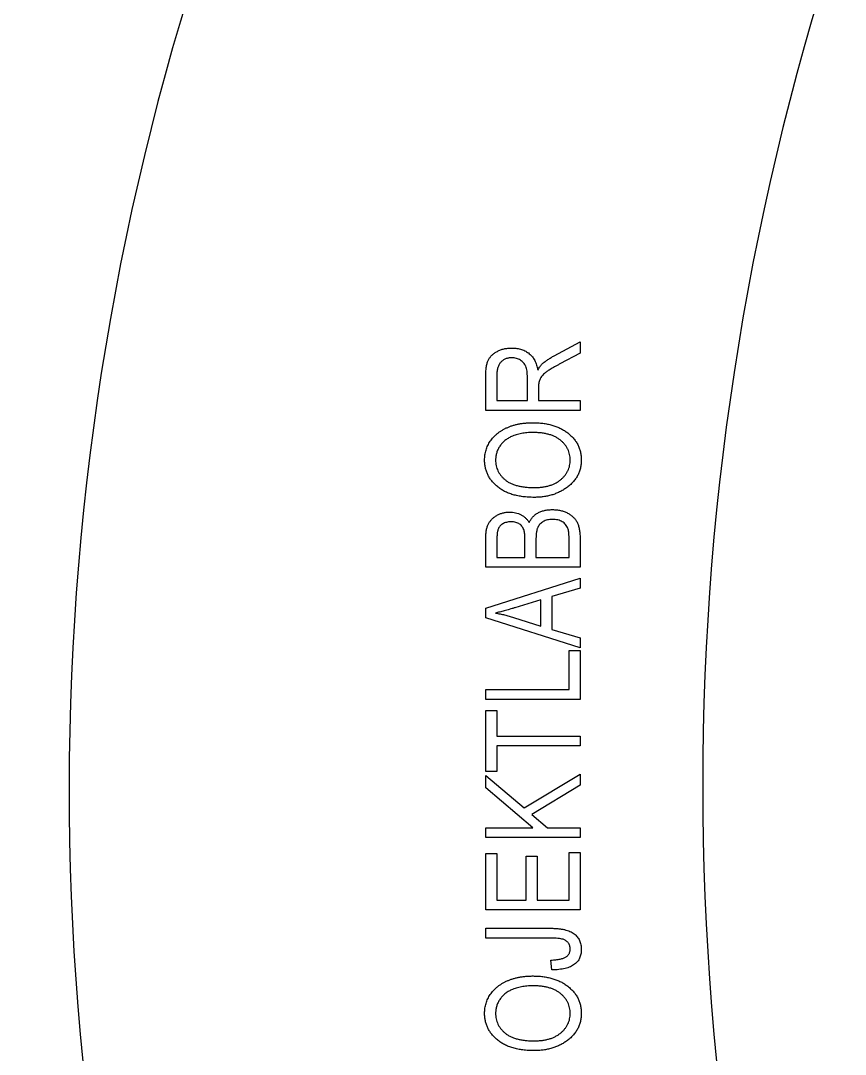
# Model space of a CAD drawing. Extents: x 18 to 170, y 21 to 263.
# Drawn here: x 76.9 to 112.86, y 134.62 to 179.68 of the extents above; entities that cross this region are included whole.
import ezdxf

# ---------------------------------------------------------------- set-up
doc = ezdxf.new("R2010")
doc.units = 0
doc.layers.get('0').update_dxf_attribs({"linetype": 'CONTINUOUS'})

msp = doc.modelspace()

# ---------------------------------------------------------------- linework, layer by layer
at = {"color": 7}
for points in [[(100.169221, 165.073868), (101.292443, 165.675089)], [(101.292443, 165.675089), (101.292443, 165.189777)], [(101.292443, 165.189777), (100.413545, 164.715305)], [(97.183133, 162.686501), (97.183133, 164.195804)], [(97.663442, 164.225823), (97.663442, 163.113441), (98.997635, 163.113441)], [(98.997635, 163.113441), (98.997635, 164.114921)], [(99.477944, 163.657959), (99.477944, 163.113441)], [(101.292443, 162.686501), (97.183133, 162.686501)], [(99.477944, 163.113441), (101.292443, 163.113441)], [(101.292443, 163.113441), (101.292443, 162.686501)], [(97.183133, 155.855441), (97.183133, 157.129592)], [(97.663442, 156.981164), (97.663442, 156.282381), (98.8909, 156.282381), (98.8909, 157.0362)], [(99.371208, 157.069553), (99.371208, 156.282381), (100.812134, 156.282381)], [(100.812134, 156.282381), (100.812134, 157.129592)], [(101.292443, 157.120419), (101.292443, 155.855441)], [(101.292443, 155.855441), (97.183133, 155.855441)], [(97.183133, 154.061786), (101.292443, 155.37513)], [(101.292443, 155.37513), (101.292443, 154.931514)], [(101.292443, 154.931514), (100.064988, 154.572114)], [(99.584679, 154.431192), (98.455618, 154.087636)], [(99.584679, 153.27628), (99.584679, 154.431192)], [(100.064988, 154.572114), (100.064988, 153.136191)], [(97.183133, 153.645686), (97.183133, 154.061786)], [(101.292443, 152.333176), (97.183133, 153.645686)], [(98.388908, 153.663196), (99.584679, 153.27628)], [(100.064988, 153.136191), (101.292443, 152.777628)], [(101.292443, 152.777628), (101.292443, 152.333176)], [(100.812134, 150.518674), (100.812134, 152.22644)], [(100.812134, 152.22644), (101.292443, 152.22644)], [(101.292443, 152.22644), (101.292443, 150.091731)], [(97.183133, 150.518674), (100.812134, 150.518674)], [(97.183133, 150.091731), (97.183133, 150.518674)], [(101.292443, 150.091731), (97.183133, 150.091731)], [(97.183133, 149.611423), (97.663442, 149.611423)], [(97.183133, 146.943042), (97.183133, 149.611423)], [(97.663442, 149.611423), (97.663442, 148.490703)], [(97.663442, 148.490703), (101.292443, 148.490703)], [(101.292443, 148.490703), (101.292443, 148.063761)], [(97.663442, 148.063761), (97.663442, 146.943042)], [(101.292443, 148.063761), (97.663442, 148.063761)], [(97.663442, 146.943042), (97.183133, 146.943042)], [(97.183133, 146.7746), (98.85004, 145.355354)], [(97.183133, 146.230915), (97.183133, 146.7746)], [(98.85004, 145.355354), (101.292443, 146.836306)], [(101.292443, 146.836306), (101.292443, 146.345991)], [(99.230283, 144.488129), (97.183133, 146.230915)], [(101.292443, 146.345991), (99.186923, 145.0685)], [(99.186923, 145.0685), (99.868194, 144.488129)], [(97.183133, 144.488129), (99.230283, 144.488129)], [(97.183133, 144.061187), (97.183133, 144.488129)], [(99.868194, 144.488129), (101.292443, 144.488129)], [(101.292443, 144.488129), (101.292443, 144.061187)], [(101.292443, 144.061187), (97.183133, 144.061187)], [(97.183133, 143.367407), (97.663442, 143.367407)], [(97.183133, 140.912494), (97.183133, 143.367407)], [(97.663442, 143.367407), (97.663442, 141.339436)], [(100.812134, 141.339436), (100.812134, 143.420776)], [(100.812134, 143.420776), (101.292443, 143.420776)], [(101.292443, 143.420776), (101.292443, 140.912494)], [(98.944266, 143.260671), (99.424575, 143.260671)], [(98.944266, 141.339436), (98.944266, 143.260671)], [(99.424575, 143.260671), (99.424575, 141.339436)], [(97.663442, 141.339436), (98.944266, 141.339436)], [(99.424575, 141.339436), (100.812134, 141.339436)], [(101.292443, 140.912494), (97.183133, 140.912494)], [(97.183133, 140.111979), (99.972429, 140.111979)], [(97.183133, 139.685039), (97.183133, 140.111979)], [(100.004949, 139.685039), (97.183133, 139.685039)], [(100.064988, 138.297479), (100.011619, 138.724422)]]:
    msp.add_lwpolyline(points, dxfattribs=at)
for points in [[(112.861434, 184.363652), (104.568861, 159.683741), (104.568025, 132.970072), (112.859053, 108.289642)], [(85.344654, 184.3027), (76.933737, 159.677415), (76.898386, 132.962529), (85.244101, 108.315071)], [(97.979418, 165.372395), (98.033009, 165.384698), (98.087373, 165.393668), (98.142023, 165.399078)], [(98.142023, 165.399078), (98.199625, 165.404767), (98.257548, 165.406513), (98.315468, 165.408259)], [(98.315529, 165.408252), (98.353912, 165.407458), (98.392295, 165.406399), (98.430604, 165.404071)], [(98.430604, 165.404071), (98.467122, 165.401954), (98.503576, 165.398277), (98.53984, 165.393223)], [(98.53984, 165.393223), (98.574852, 165.388355), (98.609684, 165.382137), (98.644072, 165.374041)], [(97.299814, 164.894587), (97.319288, 164.932224), (97.341936, 164.968226), (97.367357, 165.002156)], [(97.367357, 165.002156), (97.393472, 165.037028), (97.422536, 165.069709), (97.45408, 165.099718)], [(97.45408, 165.099718), (97.487314, 165.131336), (97.523316, 165.159985), (97.560815, 165.186441)], [(97.560815, 165.186441), (97.601138, 165.214891), (97.643193, 165.24081), (97.68673, 165.263993)], [(97.68673, 165.263993), (97.732223, 165.288202), (97.779332, 165.309451), (97.827653, 165.327366)], [(97.827653, 165.327366), (97.877159, 165.345728), (97.927933, 165.360584), (97.979418, 165.372395)], [(98.107894, 164.954639), (98.086701, 164.948739), (98.065773, 164.941913), (98.045355, 164.93379)], [(98.17377, 164.969641), (98.151572, 164.965805), (98.129606, 164.960698), (98.107894, 164.954639)], [(98.243816, 164.977976), (98.220347, 164.976388), (98.196942, 164.973636), (98.17377, 164.969641)], [(98.318029, 164.981309), (98.293264, 164.980516), (98.268523, 164.979722), (98.243816, 164.977976)], [(98.420595, 164.975475), (98.386627, 164.97955), (98.352327, 164.980423), (98.318026, 164.981322)], [(98.516488, 164.956293), (98.484957, 164.964839), (98.452927, 164.971586), (98.420595, 164.975475)], [(98.606546, 164.92544), (98.577405, 164.938008), (98.547182, 164.947982), (98.516488, 164.956293)], [(98.644072, 165.374041), (98.676963, 165.366315), (98.709446, 165.356896), (98.741635, 165.346524)], [(98.741635, 165.346524), (98.773218, 165.336364), (98.804521, 165.325305), (98.83503, 165.312335)], [(98.83503, 165.312335), (98.864658, 165.299741), (98.893537, 165.285371), (98.921753, 165.269808)], [(98.921753, 165.269808), (98.94974, 165.254357), (98.977074, 165.237765), (99.003472, 165.219776)], [(99.003472, 165.219776), (99.029692, 165.20189), (99.055015, 165.182649), (99.079354, 165.162239)], [(99.079354, 165.162239), (99.103775, 165.141761), (99.127228, 165.120091), (99.149397, 165.097197)], [(99.149397, 165.097197), (99.171464, 165.074416), (99.192273, 165.050392), (99.21194, 165.025484)], [(99.21194, 165.025484), (99.232074, 164.999978), (99.251011, 164.973544), (99.268642, 164.946265)], [(99.268642, 164.946265), (99.286634, 164.918434), (99.303255, 164.889726), (99.318673, 164.860379)], [(99.89321, 164.907096), (99.937215, 164.937169), (99.981803, 164.966395), (100.027462, 164.993819)], [(100.027462, 164.993819), (100.073973, 165.021751), (100.121598, 165.04781), (100.169221, 165.073868)], [(97.190568, 164.416781), (97.192949, 164.44991), (97.196045, 164.482996), (97.199749, 164.51601)], [(97.199749, 164.51601), (97.203189, 164.546681), (97.207184, 164.577293), (97.212264, 164.607736)], [(97.212264, 164.607736), (97.21692, 164.6357), (97.222477, 164.663524), (97.228933, 164.691122)], [(97.228933, 164.691122), (97.234833, 164.716337), (97.241527, 164.741353), (97.248935, 164.766171)], [(97.248935, 164.766171), (97.255841, 164.789269), (97.263381, 164.812169), (97.272298, 164.834548)], [(97.272298, 164.834548), (97.28042, 164.855), (97.289681, 164.875018), (97.299814, 164.894587)], [(97.706791, 164.555214), (97.699356, 164.530846), (97.693641, 164.505964), (97.688456, 164.480998)], [(97.731821, 164.622757), (97.722322, 164.600664), (97.713803, 164.578172), (97.706791, 164.555214)], [(97.76184, 164.684463), (97.750754, 164.66446), (97.740859, 164.643794), (97.731821, 164.622757)], [(97.797697, 164.741165), (97.784626, 164.722989), (97.772667, 164.704034), (97.76184, 164.684463)], [(97.838556, 164.791198), (97.823898, 164.775429), (97.81028, 164.758662), (97.797697, 164.741165)], [(97.884419, 164.835394), (97.868465, 164.821345), (97.853005, 164.806753), (97.838556, 164.791198)], [(97.933616, 164.874584), (97.916418, 164.862599), (97.900175, 164.849264), (97.884419, 164.835394)], [(97.987818, 164.907107), (97.969139, 164.897291), (97.950898, 164.886628), (97.933616, 164.874584)], [(98.045355, 164.93379), (98.025723, 164.925985), (98.006551, 164.916963), (97.987818, 164.907107)], [(98.689933, 164.881246), (98.663263, 164.898021), (98.635436, 164.912991), (98.606546, 164.92544)], [(98.764148, 164.827044), (98.740786, 164.846888), (98.715904, 164.864914), (98.689933, 164.881246)], [(98.827521, 164.764504), (98.807995, 164.786915), (98.786786, 164.807822), (98.764148, 164.827044)], [(98.88089, 164.692792), (98.864989, 164.718033), (98.847114, 164.742012), (98.827521, 164.764504)], [(98.923417, 164.611906), (98.911352, 164.639896), (98.897144, 164.666995), (98.88089, 164.692792)], [(98.955937, 164.517677), (98.947232, 164.549774), (98.936596, 164.581373), (98.923417, 164.611906)], [(98.979299, 164.403438), (98.973611, 164.441909), (98.966123, 164.480136), (98.955937, 164.517677)], [(99.318673, 164.860379), (99.334521, 164.830198), (99.349105, 164.799339), (99.362035, 164.767817)], [(99.362035, 164.767817), (99.375476, 164.735038), (99.387144, 164.701539), (99.397891, 164.667754)], [(99.397891, 164.667754), (99.40911, 164.632512), (99.419323, 164.596954), (99.427911, 164.561019)], [(99.427911, 164.561019), (99.43688, 164.523493), (99.444077, 164.485552), (99.451247, 164.447613)], [(99.451258, 164.447634), (99.466762, 164.475638), (99.482246, 164.503641), (99.49879, 164.53102)], [(99.49879, 164.53102), (99.513739, 164.555759), (99.529545, 164.579992), (99.54632, 164.603566)], [(99.54632, 164.603566), (99.561481, 164.624865), (99.577443, 164.645648), (99.594686, 164.665272)], [(99.594686, 164.665272), (99.610111, 164.682841), (99.626584, 164.699491), (99.643049, 164.716139)], [(99.643049, 164.716139), (99.683242, 164.749439), (99.723437, 164.782739), (99.764794, 164.814537)], [(99.764794, 164.814537), (99.806617, 164.846692), (99.849628, 164.877309), (99.89321, 164.907096)], [(100.077495, 164.527684), (100.047293, 164.50993), (100.017215, 164.491947), (99.987436, 164.473484)], [(100.178394, 164.586056), (100.14463, 164.566821), (100.110989, 164.547385), (100.077495, 164.527684)], [(100.290133, 164.648596), (100.252715, 164.628064), (100.215483, 164.60718), (100.178394, 164.586056)], [(100.413545, 164.715305), (100.372333, 164.693212), (100.331124, 164.671099), (100.290133, 164.648596)], [(97.183133, 164.195804), (97.183353, 164.233893), (97.183662, 164.271983), (97.184721, 164.310045)], [(97.184721, 164.310045), (97.185779, 164.345656), (97.187896, 164.381242), (97.190568, 164.416781)], [(97.66594, 164.316726), (97.664352, 164.286461), (97.663823, 164.256147), (97.663558, 164.225834)], [(97.674274, 164.401782), (97.670252, 164.373577), (97.667527, 164.345174), (97.66594, 164.316726)], [(97.688456, 164.480998), (97.682979, 164.454725), (97.678057, 164.428338), (97.674274, 164.401782)], [(98.992634, 164.269186), (98.989989, 164.314086), (98.985861, 164.358927), (98.979299, 164.403438)], [(98.997635, 164.114921), (98.996577, 164.166369), (98.995518, 164.217817), (98.992634, 164.269186)], [(99.5655, 164.094071), (99.552853, 164.07264), (99.541502, 164.050399), (99.532144, 164.027362)], [(99.611363, 164.161617), (99.59472, 164.140053), (99.579343, 164.117543), (99.5655, 164.094071)], [(99.670566, 164.229993), (99.649743, 164.208165), (99.629788, 164.185488), (99.611363, 164.161617)], [(99.742278, 164.299205), (99.717487, 164.27706), (99.693508, 164.254046), (99.670566, 164.229993)], [(99.786474, 164.336729), (99.771393, 164.324664), (99.756698, 164.31207), (99.742278, 164.299205)], [(99.842344, 164.378422), (99.823347, 164.365034), (99.804617, 164.351246), (99.786474, 164.336729)], [(99.909053, 164.423451), (99.886617, 164.408767), (99.864286, 164.393868), (99.842344, 164.378422)], [(99.987436, 164.473484), (99.961084, 164.457159), (99.934988, 164.440429), (99.909053, 164.423451)], [(99.481291, 163.770531), (99.479174, 163.733045), (99.478539, 163.6955), (99.477957, 163.657959)], [(99.491292, 163.868927), (99.486344, 163.83633), (99.483196, 163.803453), (99.481291, 163.770531)], [(99.508807, 163.954816), (99.501505, 163.926484), (99.495684, 163.897817), (99.491292, 163.868927)], [(99.532144, 164.027362), (99.522592, 164.003814), (99.515131, 163.979449), (99.508807, 163.954816)], [(97.780999, 161.752567), (97.814122, 161.775692), (97.848108, 161.79761), (97.882731, 161.818443)], [(97.882731, 161.818443), (97.918249, 161.839821), (97.954433, 161.860051), (97.991134, 161.879316)], [(97.991134, 161.879316), (98.029226, 161.899318), (98.067871, 161.918244), (98.107042, 161.936019)], [(98.107042, 161.936019), (98.147098, 161.954195), (98.187706, 161.97115), (98.228788, 161.986885)], [(98.228788, 161.986885), (98.270827, 162.002971), (98.313364, 162.017801), (98.35637, 162.031078)], [(98.35637, 162.031078), (98.400441, 162.044678), (98.445005, 162.05669), (98.489789, 162.067768)], [(98.489789, 162.067768), (98.535953, 162.079198), (98.58235, 162.089675), (98.629044, 162.098624)], [(98.629044, 162.098624), (98.676886, 162.107778), (98.725037, 162.115319), (98.773305, 162.12196)], [(98.773305, 162.12196), (98.823489, 162.128892), (98.873794, 162.134871), (98.924234, 162.139475)], [(98.924234, 162.139475), (98.976106, 162.144211), (99.02812, 162.147492), (99.080169, 162.149476)], [(99.080169, 162.149476), (99.134067, 162.151593), (99.188003, 162.152175), (99.241938, 162.15281)], [(99.241957, 162.152823), (99.315651, 162.151501), (99.389343, 162.150151), (99.462934, 162.146156)], [(99.462934, 162.146156), (99.533448, 162.142346), (99.60387, 162.136075), (99.673902, 162.126974)], [(99.673902, 162.126974), (99.740977, 162.118242), (99.807691, 162.106918), (99.87403, 162.09362)], [(99.87403, 162.09362), (99.937917, 162.080814), (100.001451, 162.066225), (100.064155, 162.048591)], [(100.064155, 162.048591), (100.124744, 162.031552), (100.184556, 162.011668), (100.243436, 161.989385)], [(100.243436, 161.989385), (100.300525, 161.967769), (100.356741, 161.943916), (100.411878, 161.917672)], [(100.411878, 161.917672), (100.466036, 161.891902), (100.519151, 161.863816), (100.570313, 161.832617)], [(100.570313, 161.832617), (100.62078, 161.801843), (100.669344, 161.768032), (100.717908, 161.734221)], [(97.321537, 161.254746), (97.339925, 161.286808), (97.35929, 161.318306), (97.379909, 161.348974)], [(97.379909, 161.348974), (97.400652, 161.379843), (97.422682, 161.409871), (97.445785, 161.439031)], [(97.445785, 161.439031), (97.469174, 161.468553), (97.493677, 161.497186), (97.519165, 161.52492)], [(97.519165, 161.52492), (97.544829, 161.55286), (97.57151, 161.579887), (97.599217, 161.605805)], [(97.599217, 161.605805), (97.627424, 161.632184), (97.656708, 161.657428), (97.686773, 161.681688)], [(97.686773, 161.681688), (97.717369, 161.706373), (97.748775, 161.730056), (97.780999, 161.752567)], [(98.017838, 161.375658), (97.976116, 161.341103), (97.936619, 161.303945), (97.900262, 161.263919)], [(98.151257, 161.47072), (98.104378, 161.442801), (98.059973, 161.410556), (98.017838, 161.375658)], [(98.300519, 161.547436), (98.249899, 161.523385), (98.199279, 161.499319), (98.151257, 161.47072)], [(98.404751, 161.589245), (98.369739, 161.576016), (98.335129, 161.561789), (98.300519, 161.547552)], [(98.512323, 161.625935), (98.476062, 161.614955), (98.4402, 161.602625), (98.404751, 161.589245)], [(98.623226, 161.655954), (98.586044, 161.646721), (98.548978, 161.637037), (98.512323, 161.625935)], [(98.737468, 161.681804), (98.699156, 161.674317), (98.66113, 161.665374), (98.623226, 161.655954)], [(98.855043, 161.700987), (98.815692, 161.695563), (98.776433, 161.689424), (98.737468, 161.681804)], [(98.976789, 161.715168), (98.936106, 161.711358), (98.895527, 161.706569), (98.855043, 161.700987)], [(99.101034, 161.723503), (99.059558, 161.721915), (99.018119, 161.719031), (98.976789, 161.715168)], [(99.22945, 161.725884), (99.186632, 161.725355), (99.143812, 161.72509), (99.101034, 161.723503)], [(99.424575, 161.72087), (99.359625, 161.724415), (99.294537, 161.72513), (99.22945, 161.725871)], [(99.608026, 161.704201), (99.54705, 161.711689), (99.485873, 161.717536), (99.424575, 161.72087)], [(99.778971, 161.677518), (99.722392, 161.688683), (99.665298, 161.697177), (99.608026, 161.704201)], [(99.937406, 161.639161), (99.885127, 161.654057), (99.832276, 161.666988), (99.778971, 161.677518)], [(100.084165, 161.590796), (100.036006, 161.609131), (99.986962, 161.625033), (99.937406, 161.639161)], [(100.21842, 161.53159), (100.174827, 161.553815), (100.129896, 161.573391), (100.084165, 161.590796)], [(100.340165, 161.460713), (100.300893, 161.48651), (100.260272, 161.510262), (100.21842, 161.53159)], [(100.450235, 161.379827), (100.415056, 161.408754), (100.378244, 161.435697), (100.340165, 161.460713)], [(100.547797, 161.290602), (100.516809, 161.321971), (100.484286, 161.351829), (100.450235, 161.379827)], [(100.717908, 161.734221), (100.767703, 161.695219), (100.8175, 161.656214), (100.864667, 161.614145)], [(100.864667, 161.614145), (100.909694, 161.573984), (100.952326, 161.531029), (100.992249, 161.485727)], [(100.992249, 161.485727), (101.031029, 161.441729), (101.067254, 161.395515), (101.100655, 161.347305)], [(101.100655, 161.347305), (101.133063, 161.300526), (101.162813, 161.251867), (101.189044, 161.201379)], [(97.164771, 160.854489), (97.172523, 160.889303), (97.181863, 160.923762), (97.192288, 160.957888)], [(97.192288, 160.957888), (97.202765, 160.992205), (97.214328, 161.026185), (97.227311, 161.059621)], [(97.227311, 161.059621), (97.240381, 161.093273), (97.254904, 161.12637), (97.270671, 161.15885)], [(97.270671, 161.15885), (97.286466, 161.19141), (97.303534, 161.223348), (97.321537, 161.254746)], [(97.715978, 160.992911), (97.692535, 160.945342), (97.672718, 160.895971), (97.656772, 160.845316)], [(97.79853, 161.133836), (97.767915, 161.088725), (97.740044, 161.041767), (97.715978, 160.992911)], [(97.900262, 161.263919), (97.863245, 161.223168), (97.829484, 161.179448), (97.79853, 161.133836)], [(100.632019, 161.196376), (100.60564, 161.229248), (100.57742, 161.260617), (100.547797, 161.290602)], [(100.702898, 161.097144), (100.681203, 161.131534), (100.657467, 161.164655), (100.632019, 161.196376)], [(100.761268, 160.992078), (100.743726, 161.028125), (100.72429, 161.063251), (100.702898, 161.097144)], [(100.807131, 160.882839), (100.794061, 160.920114), (100.778569, 160.956544), (100.761268, 160.992078)], [(100.839651, 160.767767), (100.831079, 160.806735), (100.820336, 160.845218), (100.807131, 160.882839)], [(101.189044, 161.201379), (101.215211, 161.150992), (101.237899, 161.098782), (101.25742, 161.045444)], [(101.25742, 161.045444), (101.277079, 160.991729), (101.293544, 160.936867), (101.306619, 160.881172)], [(97.129767, 160.527612), (97.13056, 160.564892), (97.131354, 160.602172), (97.133921, 160.639351)], [(97.138104, 160.357499), (97.132521, 160.413961), (97.131145, 160.470785), (97.129769, 160.52761)], [(97.133921, 160.639351), (97.136302, 160.675602), (97.140456, 160.711757), (97.145589, 160.747754)], [(97.145589, 160.747754), (97.150722, 160.783557), (97.156913, 160.819204), (97.164771, 160.854489)], [(97.610075, 160.530946), (97.611398, 160.488076), (97.612721, 160.445203), (97.616743, 160.402531)], [(97.621749, 160.691051), (97.614499, 160.638063), (97.612277, 160.584506), (97.610081, 160.530946)], [(97.656772, 160.845316), (97.640897, 160.794926), (97.628887, 160.743266), (97.621749, 160.691051)], [(100.858833, 160.646855), (100.854917, 160.687466), (100.848435, 160.72787), (100.839651, 160.767767)], [(100.865501, 160.521776), (100.864178, 160.56354), (100.862855, 160.605305), (100.858833, 160.646855)], [(100.858833, 160.399213), (100.862934, 160.439911), (100.864204, 160.48085), (100.865501, 160.521792)], [(101.306619, 160.881172), (101.320034, 160.824049), (101.329876, 160.766047), (101.335806, 160.707728)], [(101.335806, 160.707728), (101.34197, 160.647085), (101.343902, 160.586099), (101.345807, 160.525109)], [(101.345812, 160.525109), (101.34396, 160.463837), (101.342108, 160.402562), (101.335811, 160.341658)], [(97.16479, 160.19406), (97.15291, 160.248048), (97.143517, 160.3026), (97.138104, 160.357499)], [(97.20815, 160.037295), (97.190528, 160.08856), (97.176452, 160.141038), (97.16479, 160.19406)], [(97.269856, 159.888866), (97.246493, 159.937147), (97.225578, 159.986629), (97.20815, 160.037295)], [(97.616743, 160.402531), (97.620632, 160.361086), (97.627062, 160.319835), (97.635925, 160.279118)], [(97.635925, 160.279118), (97.644498, 160.239611), (97.655372, 160.200611), (97.668445, 160.162376)], [(97.668445, 160.162376), (97.681357, 160.124612), (97.696457, 160.087594), (97.713475, 160.051474)], [(97.713475, 160.051474), (97.73062, 160.015101), (97.749696, 159.979637), (97.771011, 159.945571)], [(100.704565, 159.956427), (100.725758, 159.989886), (100.74548, 160.024288), (100.762935, 160.059826)], [(100.762935, 160.059826), (100.780186, 160.09496), (100.795241, 160.131211), (100.807964, 160.168229)], [(100.807964, 160.168229), (100.820717, 160.205366), (100.831168, 160.243275), (100.839651, 160.281637)], [(100.839651, 160.281637), (100.84825, 160.320446), (100.854865, 160.359716), (100.858833, 160.399213)], [(101.254925, 160.001441), (101.234896, 159.948056), (101.211613, 159.895867), (101.184879, 159.845506)], [(101.305791, 160.16738), (101.292271, 160.111074), (101.275266, 160.055641), (101.254925, 160.001441)], [(101.335811, 160.341658), (101.329752, 160.283034), (101.319565, 160.224752), (101.305791, 160.16738)], [(97.348238, 159.747107), (97.319415, 159.792777), (97.293396, 159.840212), (97.269856, 159.888866)], [(97.444967, 159.612019), (97.410326, 159.655281), (97.377806, 159.700266), (97.348238, 159.747107)], [(97.558376, 159.484437), (97.518395, 159.524947), (97.480562, 159.567574), (97.444967, 159.612019)], [(97.771011, 159.945571), (97.792574, 159.911101), (97.816427, 159.878066), (97.84189, 159.846339)], [(97.84189, 159.846339), (97.868269, 159.813462), (97.896402, 159.781993), (97.926112, 159.752113)], [(97.926112, 159.752113), (97.95678, 159.721266), (97.989141, 159.692111), (98.022841, 159.664557)], [(98.022841, 159.664557), (98.057994, 159.635813), (98.094607, 159.608812), (98.132911, 159.584505)], [(98.132911, 159.584505), (98.172826, 159.559184), (98.214577, 159.536769), (98.257159, 159.516129)], [(100.227593, 159.520312), (100.26823, 159.541928), (100.307815, 159.565505), (100.346002, 159.591191)], [(100.346002, 159.591191), (100.383565, 159.616459), (100.419776, 159.643759), (100.454404, 159.67291)], [(100.454404, 159.67291), (100.488118, 159.701292), (100.520333, 159.731428), (100.551133, 159.762969)], [(100.551133, 159.762969), (100.580457, 159.792997), (100.608498, 159.8243), (100.63452, 159.857195)], [(100.63452, 159.857195), (100.659628, 159.888953), (100.68288, 159.922198), (100.704565, 159.956427)], [(100.983084, 159.561156), (100.942018, 159.515801), (100.898359, 159.472756), (100.852166, 159.43274)], [(101.093987, 159.698744), (101.059819, 159.650717), (101.022655, 159.604865), (100.983084, 159.561156)], [(101.184879, 159.845506), (101.157884, 159.79465), (101.127364, 159.74566), (101.093987, 159.698744)], [(97.690125, 159.364361), (97.644215, 159.402138), (97.600124, 159.442133), (97.558376, 159.484437)], [(97.83772, 159.255123), (97.786642, 159.288891), (97.737417, 159.325449), (97.690125, 159.364361)], [(98.000325, 159.160063), (97.944466, 159.188784), (97.890118, 159.220486), (97.83772, 159.255123)], [(98.17794, 159.080011), (98.117496, 159.10385), (98.058102, 159.130356), (98.000325, 159.160063)], [(98.370565, 159.014135), (98.305406, 159.033158), (98.241101, 159.055114), (98.17794, 159.080011)], [(98.257159, 159.516129), (98.30236, 159.494221), (98.348501, 159.47429), (98.395581, 159.456923)], [(98.395581, 159.456923), (98.445312, 159.438587), (98.496094, 159.423083), (98.547343, 159.409393)], [(98.547343, 159.409393), (98.602432, 159.394682), (98.658058, 159.382049), (98.714118, 159.371867)], [(98.714118, 159.371867), (98.774062, 159.360993), (98.834496, 159.352897), (98.895067, 159.346018)], [(98.895067, 159.346018), (98.959689, 159.338689), (99.024464, 159.332736), (99.089361, 159.329349)], [(99.089361, 159.329349), (99.159034, 159.325724), (99.228847, 159.325036), (99.298662, 159.324348)], [(99.298662, 159.324338), (99.359008, 159.325661), (99.419357, 159.326719), (99.479611, 159.330185)], [(99.479611, 159.330185), (99.53647, 159.333413), (99.593241, 159.338572), (99.649719, 159.346034)], [(99.649719, 159.346034), (99.703422, 159.353098), (99.75686, 159.362226), (99.809824, 159.373553)], [(99.809824, 159.373553), (99.860333, 159.384348), (99.910413, 159.397127), (99.959919, 159.411909)], [(99.959919, 159.411909), (100.007028, 159.425959), (100.053616, 159.441836), (100.099175, 159.460275)], [(100.099175, 159.460275), (100.142987, 159.478002), (100.185847, 159.498116), (100.227593, 159.520312)], [(100.394365, 159.131713), (100.340306, 159.105599), (100.285259, 159.081564), (100.22926, 159.06)], [(100.551133, 159.215935), (100.500294, 159.1854), (100.447811, 159.157536), (100.394365, 159.131713)], [(100.701229, 159.313498), (100.651752, 159.280076), (100.602275, 159.246653), (100.551133, 159.215935)], [(100.852166, 159.43274), (100.803713, 159.390769), (100.752473, 159.352135), (100.701234, 159.313498)], [(98.578196, 158.963269), (98.508344, 158.97745), (98.438986, 158.994169), (98.370565, 159.014135)], [(98.800841, 158.926579), (98.726215, 158.93613), (98.65193, 158.948301), (98.578196, 158.963269)], [(99.039328, 158.90491), (98.959622, 158.909275), (98.880038, 158.916445), (98.800841, 158.926579)], [(99.291989, 158.897395), (99.207725, 158.898718), (99.12346, 158.900306), (99.039328, 158.90491)], [(99.49462, 158.904063), (99.427168, 158.900015), (99.35958, 158.898692), (99.291989, 158.897395)], [(99.689745, 158.923245), (99.624957, 158.914461), (99.559851, 158.907979), (99.49462, 158.904063)], [(99.877367, 158.955768), (99.815298, 158.942459), (99.752669, 158.93177), (99.689745, 158.923245)], [(100.056648, 159.001631), (99.997477, 158.984115), (99.937686, 158.968701), (99.877367, 158.955768)], [(100.22926, 159.06), (100.172573, 159.038172), (100.114912, 159.018882), (100.056648, 159.001631)], [(97.794286, 158.176099), (97.837929, 158.194144), (97.882829, 158.209111), (97.928538, 158.221128)], [(97.928538, 158.221128), (97.974573, 158.23322), (98.021426, 158.242348), (98.06863, 158.247812)], [(98.06863, 158.247812), (98.117578, 158.253474), (98.166902, 158.255246), (98.216225, 158.256993)], [(98.216299, 158.256985), (98.261699, 158.255662), (98.307102, 158.254207), (98.352218, 158.249471)], [(98.352218, 158.249471), (98.395703, 158.24492), (98.43892, 158.237247), (98.481467, 158.226954)], [(98.481467, 158.226954), (98.522785, 158.216953), (98.56347, 158.204438), (98.603213, 158.189431)], [(98.603213, 158.189431), (98.642913, 158.174429), (98.681675, 158.156901), (98.719121, 158.136896)], [(99.324512, 158.129403), (99.362519, 158.160052), (99.403133, 158.187463), (99.445421, 158.211955)], [(99.445421, 158.211955), (99.489591, 158.23754), (99.535586, 158.259935), (99.58301, 158.278665)], [(99.58301, 158.278665), (99.632582, 158.298244), (99.683716, 158.31382), (99.735608, 158.326197)], [(99.735608, 158.326197), (99.7908, 158.339373), (99.84685, 158.348898), (99.903216, 158.354547)], [(99.903216, 158.354547), (99.963846, 158.360606), (100.02484, 158.362167), (100.085835, 158.363728)], [(100.085835, 158.36372), (100.147101, 158.362133), (100.208371, 158.360572), (100.269286, 158.354539)], [(100.269286, 158.354539), (100.326751, 158.348851), (100.383904, 158.339246), (100.440228, 158.326189)], [(100.440228, 158.326189), (100.494518, 158.313621), (100.548038, 158.297858), (100.600333, 158.278657)], [(100.600333, 158.278657), (100.651178, 158.259977), (100.700864, 158.238064), (100.748761, 158.212781)], [(100.748761, 158.212781), (100.794698, 158.188545), (100.838992, 158.1612), (100.881347, 158.131062)], [(97.273118, 157.683283), (97.281558, 157.703365), (97.29066, 157.723138), (97.300635, 157.742487)], [(97.300635, 157.742487), (97.319976, 157.779999), (97.342484, 157.815882), (97.367344, 157.850056)], [(97.367344, 157.850056), (97.392691, 157.88488), (97.420438, 157.917932), (97.450733, 157.948454)], [(97.450733, 157.948454), (97.481832, 157.979789), (97.515598, 158.008456), (97.550796, 158.035177)], [(97.550796, 158.035177), (97.587866, 158.063315), (97.626525, 158.089292), (97.666704, 158.112726)], [(97.666704, 158.112726), (97.707746, 158.136671), (97.750381, 158.157941), (97.794286, 158.176099)], [(97.920276, 157.741637), (97.896595, 157.727535), (97.873926, 157.711726), (97.85273, 157.694107)], [(97.996991, 157.779997), (97.970533, 157.769069), (97.944863, 157.756263), (97.920276, 157.741637)], [(98.083714, 157.808347), (98.054144, 157.801123), (98.025127, 157.791625), (97.996991, 157.779997)], [(98.178773, 157.824195), (98.146793, 157.821047), (98.114945, 157.815967), (98.083714, 157.808347)], [(98.283842, 157.830042), (98.248766, 157.82872), (98.213693, 157.827661), (98.178773, 157.824195)], [(98.395581, 157.824198), (98.358505, 157.828193), (98.321172, 157.829119), (98.283842, 157.830045)], [(98.49481, 157.805862), (98.462248, 157.814514), (98.429019, 157.820599), (98.395581, 157.824198)], [(98.582366, 157.775009), (98.554156, 157.787788), (98.524766, 157.797896), (98.49481, 157.805862)], [(98.657415, 157.73248), (98.633788, 157.748937), (98.608581, 157.763127), (98.582366, 157.775009)], [(98.720788, 157.679114), (98.701368, 157.698772), (98.680119, 157.716676), (98.657415, 157.73248)], [(98.719121, 158.136896), (98.755819, 158.11729), (98.791255, 158.095306), (98.825024, 158.071022)], [(98.825024, 158.071022), (98.858382, 158.047025), (98.890111, 158.020796), (98.920083, 157.992637)], [(98.920083, 157.992637), (98.950227, 157.964316), (98.97859, 157.934045), (99.004305, 157.901745)], [(99.004305, 157.901745), (99.030605, 157.868695), (99.05415, 157.833522), (99.077685, 157.798345)], [(99.077685, 157.798356), (99.09737, 157.840589), (99.117071, 157.882822), (99.14106, 157.922602)], [(99.14106, 157.922602), (99.164846, 157.962035), (99.192845, 157.999061), (99.223613, 158.033507)], [(99.223613, 158.033507), (99.25459, 158.068189), (99.288372, 158.100261), (99.324512, 158.129403)], [(99.610529, 157.787513), (99.58714, 157.769098), (99.564886, 157.749236), (99.544653, 157.727474)], [(99.687245, 157.840046), (99.660506, 157.82433), (99.634913, 157.806714), (99.610529, 157.787513)], [(99.773968, 157.882575), (99.74403, 157.870696), (99.715018, 157.856382), (99.687245, 157.840046)], [(99.86986, 157.912595), (99.837259, 157.904684), (99.805112, 157.894947), (99.773968, 157.882575)], [(99.974929, 157.930931), (99.939586, 157.927253), (99.904468, 157.920956), (99.86986, 157.912595)], [(100.089168, 157.936778), (100.051002, 157.93572), (100.012836, 157.934926), (99.974929, 157.930931)], [(100.211747, 157.930097), (100.171009, 157.93404), (100.130089, 157.935415), (100.089168, 157.936765)], [(100.324319, 157.911762), (100.287291, 157.920519), (100.249598, 157.926446), (100.211747, 157.930097)], [(100.425218, 157.880075), (100.392423, 157.893093), (100.358657, 157.90365), (100.324319, 157.911762)], [(100.516111, 157.835879), (100.487012, 157.852945), (100.456561, 157.867637), (100.425218, 157.880075)], [(100.595329, 157.780012), (100.570697, 157.800941), (100.544019, 157.819504), (100.516111, 157.835879)], [(100.662039, 157.712467), (100.641666, 157.736782), (100.619465, 157.759523), (100.595329, 157.780012)], [(100.881347, 158.131062), (100.921296, 158.102635), (100.95952, 158.07171), (100.994752, 158.037669)], [(100.994752, 158.037669), (101.029048, 158.004533), (101.060507, 157.968441), (101.088978, 157.9301)], [(101.088978, 157.9301), (101.116945, 157.892444), (101.142025, 157.852619), (101.163194, 157.810858)], [(101.163194, 157.810858), (101.174095, 157.78932), (101.183964, 157.767289), (101.193214, 157.744982)], [(101.193214, 157.744982), (101.202977, 157.721407), (101.212026, 157.697526), (101.219897, 157.673269)], [(97.184721, 157.223821), (97.185779, 157.2536), (97.187922, 157.28335), (97.190568, 157.313044)], [(97.190568, 157.313044), (97.192949, 157.341177), (97.196071, 157.36926), (97.199749, 157.397266)], [(97.199749, 157.397266), (97.203215, 157.423777), (97.207263, 157.45022), (97.212264, 157.476482)], [(97.212264, 157.476482), (97.217, 157.50138), (97.222609, 157.526137), (97.228933, 157.550698)], [(97.228933, 157.550698), (97.234859, 157.57369), (97.241447, 157.596542), (97.248935, 157.619074)], [(97.248935, 157.619074), (97.256158, 157.64077), (97.264254, 157.662188), (97.273118, 157.683283)], [(97.677613, 157.302188), (97.675232, 157.279143), (97.672718, 157.256079), (97.670945, 157.232976)], [(97.685127, 157.363894), (97.682005, 157.343415), (97.679809, 157.322799), (97.677613, 157.302188)], [(97.695128, 157.41893), (97.691451, 157.400648), (97.687932, 157.38232), (97.685127, 157.363894)], [(97.705976, 157.46646), (97.701637, 157.450797), (97.69833, 157.434874), (97.695128, 157.41893)], [(97.719311, 157.506486), (97.714258, 157.493336), (97.709733, 157.480007), (97.705976, 157.46646)], [(97.752667, 157.576532), (97.73965, 157.554148), (97.72859, 157.530651), (97.719311, 157.506486)], [(97.796861, 157.639071), (97.780324, 157.619598), (97.765523, 157.598617), (97.752667, 157.576532)], [(97.85273, 157.694107), (97.832595, 157.677386), (97.81381, 157.659013), (97.796861, 157.639071)], [(98.774157, 157.614904), (98.758018, 157.637659), (98.740346, 157.659288), (98.720788, 157.679114)], [(98.818351, 157.540691), (98.805915, 157.566621), (98.790855, 157.591364), (98.774157, 157.614904)], [(98.851707, 157.456469), (98.841547, 157.484981), (98.831387, 157.513492), (98.818351, 157.540691)], [(98.869336, 157.38309), (98.864653, 157.407775), (98.85825, 157.43212), (98.851821, 157.456469)], [(98.881004, 157.288861), (98.878305, 157.320439), (98.87521, 157.352028), (98.869336, 157.38309)], [(98.888518, 157.172955), (98.886931, 157.211621), (98.884311, 157.250235), (98.881004, 157.288861)], [(99.38203, 157.304702), (99.379648, 157.280545), (99.377823, 157.256365), (99.376182, 157.232156)], [(99.390364, 157.371411), (99.386951, 157.349265), (99.384226, 157.327006), (99.38203, 157.304702)], [(99.401212, 157.432284), (99.397243, 157.412043), (99.393513, 157.391779), (99.390364, 157.371411)], [(99.413727, 157.488153), (99.408726, 157.469738), (99.40489, 157.451024), (99.401212, 157.432284)], [(99.429575, 157.537352), (99.423675, 157.52116), (99.418225, 157.504777), (99.413727, 157.488153)], [(99.447091, 157.580712), (99.440661, 157.566504), (99.43492, 157.552008), (99.429575, 157.537352)], [(99.490451, 157.658264), (99.47402, 157.633552), (99.459301, 157.607692), (99.447091, 157.580712)], [(99.544653, 157.727474), (99.524704, 157.706016), (99.506723, 157.682707), (99.490451, 157.658264)], [(100.717072, 157.634084), (100.701277, 157.661797), (100.682592, 157.687935), (100.662039, 157.712467)], [(100.760435, 157.543192), (100.747047, 157.574069), (100.733672, 157.604946), (100.717072, 157.634084)], [(100.782951, 157.467309), (100.77676, 157.492921), (100.76861, 157.518059), (100.760435, 157.543192)], [(100.798799, 157.373083), (100.794989, 157.404754), (100.790412, 157.436385), (100.782951, 157.467309)], [(100.808801, 157.260511), (100.806684, 157.298108), (100.803297, 157.335624), (100.798799, 157.373083)], [(101.219897, 157.673269), (101.228178, 157.647737), (101.23511, 157.621784), (101.241566, 157.595717)], [(101.241566, 157.595717), (101.248366, 157.568343), (101.25461, 157.54085), (101.259902, 157.513164)], [(101.259902, 157.513164), (101.265617, 157.483319), (101.270221, 157.453255), (101.274084, 157.423108)], [(101.274084, 157.423108), (101.278132, 157.391496), (101.281333, 157.359793), (101.284085, 157.328046)], [(101.284085, 157.328046), (101.287022, 157.29446), (101.289429, 157.260823), (101.290752, 157.227147)], [(97.183133, 157.129592), (97.183358, 157.161012), (97.183662, 157.192434), (97.184721, 157.223821)], [(97.664384, 157.07204), (97.663855, 157.041748), (97.66359, 157.011448), (97.66359, 156.981148)], [(97.666765, 157.15626), (97.665707, 157.12819), (97.664913, 157.100121), (97.664384, 157.07204)], [(97.670945, 157.232976), (97.669093, 157.207443), (97.66777, 157.181856), (97.666765, 157.15626)], [(98.8909, 157.0362), (98.890635, 157.081809), (98.89037, 157.12742), (98.888518, 157.172955)], [(99.372002, 157.153773), (99.371208, 157.125716), (99.371208, 157.097633), (99.371208, 157.069551)], [(99.376182, 157.232156), (99.37433, 157.206041), (99.372822, 157.179922), (99.372002, 157.153773)], [(100.812134, 157.129592), (100.811605, 157.173267), (100.811076, 157.216945), (100.808801, 157.260511)], [(101.290752, 157.227147), (101.292075, 157.191598), (101.29234, 157.156006), (101.29234, 157.120411)], [(97.695128, 153.874151), (97.667083, 153.867378), (97.638994, 153.860763), (97.610909, 153.854149)], [(97.610909, 153.854151), (97.67633, 153.842139), (97.741751, 153.830127), (97.806867, 153.816628)], [(97.786021, 153.896667), (97.755763, 153.888994), (97.725468, 153.88148), (97.695128, 153.874151)], [(97.881916, 153.921697), (97.850029, 153.913071), (97.818046, 153.90479), (97.786021, 153.896667)], [(97.806867, 153.816628), (97.871899, 153.803161), (97.936627, 153.788193), (98.001159, 153.772432)], [(97.984482, 153.950047), (97.950285, 153.940628), (97.916156, 153.93097), (97.881916, 153.921697)], [(98.093721, 153.980067), (98.057375, 153.969827), (98.020889, 153.960064), (97.984482, 153.950047)], [(98.001159, 153.772432), (98.066206, 153.756557), (98.131056, 153.739846), (98.19545, 153.721566)], [(98.20796, 154.013423), (98.16992, 154.002151), (98.1319, 153.990827), (98.093721, 153.980067)], [(98.19545, 153.721566), (98.260244, 153.703177), (98.324575, 153.683186), (98.388908, 153.663196)], [(98.328872, 154.049279), (98.288597, 154.03724), (98.248269, 154.025361), (98.20796, 154.013423)], [(98.455618, 154.087636), (98.41339, 154.074777), (98.37116, 154.061945), (98.328872, 154.049279)], [(99.972429, 140.111979), (100.033034, 140.111185), (100.093642, 140.110127), (100.154211, 140.107825)], [(100.154211, 140.107825), (100.21016, 140.105708), (100.266074, 140.102242), (100.321819, 140.096977)], [(100.321819, 140.096977), (100.37314, 140.092135), (100.424316, 140.085785), (100.475251, 140.077795)], [(100.475251, 140.077795), (100.522228, 140.070439), (100.569001, 140.061734), (100.61534, 140.051109)], [(100.61534, 140.051109), (100.657739, 140.041399), (100.699774, 140.030074), (100.741255, 140.016922)], [(100.741255, 140.016922), (100.779424, 140.00483), (100.817122, 139.991204), (100.853827, 139.975229)], [(100.853827, 139.975229), (100.88758, 139.960544), (100.920492, 139.943873), (100.952223, 139.925196)], [(100.952223, 139.925196), (100.981412, 139.908025), (101.009601, 139.889136), (101.036445, 139.868493)], [(101.036445, 139.868493), (101.061925, 139.848914), (101.086174, 139.827734), (101.108992, 139.805118)], [(101.108992, 139.805118), (101.131243, 139.783078), (101.152111, 139.759652), (101.171531, 139.735075)], [(101.171531, 139.735075), (101.190872, 139.710601), (101.20875, 139.68501), (101.2249, 139.658359)], [(100.17756, 139.681716), (100.120082, 139.684097), (100.062514, 139.684626), (100.004949, 139.68505)], [(100.326822, 139.670868), (100.277142, 139.675869), (100.227384, 139.679546), (100.17756, 139.681716)], [(100.452738, 139.653353), (100.411172, 139.661449), (100.369023, 139.666635), (100.326822, 139.670868)], [(100.555303, 139.62917), (100.521246, 139.637901), (100.487192, 139.646632), (100.452738, 139.653353)], [(100.619494, 139.604153), (100.598803, 139.614049), (100.577044, 139.621616), (100.555287, 139.629183)], [(100.677866, 139.56913), (100.659345, 139.582333), (100.639938, 139.594372), (100.619494, 139.604153)], [(100.731233, 139.524934), (100.71467, 139.541021), (100.69672, 139.555684), (100.677866, 139.56913)], [(100.777929, 139.471568), (100.763721, 139.490512), (100.748192, 139.508469), (100.731233, 139.524934)], [(100.816288, 139.411529), (100.805149, 139.432537), (100.792211, 139.452542), (100.777929, 139.471568)], [(100.843805, 139.346486), (100.836555, 139.368923), (100.827321, 139.390714), (100.816288, 139.411529)], [(100.859654, 139.277277), (100.856399, 139.300719), (100.851107, 139.323931), (100.843805, 139.346486)], [(100.865501, 139.203061), (100.864178, 139.227879), (100.86312, 139.252702), (100.859654, 139.277277)], [(101.2249, 139.658359), (101.241013, 139.631765), (101.255399, 139.60413), (101.26826, 139.575803)], [(101.26826, 139.575803), (101.281331, 139.547017), (101.29284, 139.517513), (101.30245, 139.487414)], [(101.30245, 139.487414), (101.312398, 139.456262), (101.320335, 139.424467), (101.326633, 139.392352)], [(101.326633, 139.392352), (101.333168, 139.358993), (101.337904, 139.32529), (101.340814, 139.291456)], [(101.340814, 139.291456), (101.343857, 139.255694), (101.344836, 139.219791), (101.345815, 139.183887)], [(100.504437, 138.786149), (100.528038, 138.79279), (100.551401, 138.800304), (100.57448, 138.808665)], [(100.57448, 138.808665), (100.59488, 138.816047), (100.615075, 138.82409), (100.63452, 138.833695)], [(100.63452, 138.833695), (100.651823, 138.842241), (100.668563, 138.85203), (100.684552, 138.862881)], [(100.684552, 138.862881), (100.699342, 138.872909), (100.713482, 138.883809), (100.727079, 138.895401)], [(100.727079, 138.895401), (100.739964, 138.906381), (100.752346, 138.91797), (100.763771, 138.930424)], [(100.763771, 138.930424), (100.774857, 138.942515), (100.785017, 138.955427), (100.794624, 138.96878)], [(100.794624, 138.96878), (100.804043, 138.981904), (100.812933, 138.995411), (100.820474, 139.00964)], [(100.820474, 139.00964), (100.827988, 139.023822), (100.834206, 139.038707), (100.839656, 139.053836)], [(100.839656, 139.053836), (100.84516, 139.069155), (100.849896, 139.084734), (100.853838, 139.100532)], [(100.853838, 139.100532), (100.857939, 139.117016), (100.861193, 139.133719), (100.863019, 139.150565)], [(100.863019, 139.150565), (100.864871, 139.167975), (100.865136, 139.18554), (100.8654, 139.203098)], [(101.273245, 138.807808), (101.261259, 138.781402), (101.247686, 138.755698), (101.232385, 138.731092)], [(101.304934, 138.891194), (101.296123, 138.862788), (101.28554, 138.834917), (101.273245, 138.807808)], [(101.32745, 138.982086), (101.321418, 138.951424), (101.314168, 138.921012), (101.304934, 138.891194)], [(101.341632, 139.079649), (101.338801, 139.046928), (101.3338, 139.014368), (101.32745, 138.982086)], [(101.345812, 139.183884), (101.345283, 139.149078), (101.344754, 139.114272), (101.341632, 139.079649)], [(100.011619, 138.724422), (100.050833, 138.726009), (100.090047, 138.727676), (100.129194, 138.730269)], [(100.129194, 138.730269), (100.165376, 138.73265), (100.2015, 138.735878), (100.237597, 138.73945)], [(100.237597, 138.73945), (100.270749, 138.742731), (100.303878, 138.746303), (100.336829, 138.751118)], [(100.336829, 138.751118), (100.366444, 138.755457), (100.395913, 138.760802), (100.425218, 138.766967)], [(100.425218, 138.766967), (100.451819, 138.772549), (100.478283, 138.778794), (100.504437, 138.786149)], [(100.642026, 138.358352), (100.599523, 138.348007), (100.556692, 138.339117), (100.51361, 138.331669)], [(100.761268, 138.392542), (100.722123, 138.37926), (100.682221, 138.368147), (100.642026, 138.358352)], [(100.869671, 138.435068), (100.834095, 138.419405), (100.798014, 138.405017), (100.761268, 138.392542)], [(100.968069, 138.484267), (100.936446, 138.465773), (100.903283, 138.449858), (100.869671, 138.435068)], [(101.055625, 138.541804), (101.026905, 138.521854), (100.998184, 138.501881), (100.968069, 138.484267)], [(101.123983, 138.597673), (101.102419, 138.577671), (101.079014, 138.55974), (101.055607, 138.541804)], [(101.182355, 138.661046), (101.164284, 138.638636), (101.14502, 138.617183), (101.123983, 138.597673)], [(101.232385, 138.731092), (101.217225, 138.706724), (101.2004, 138.683422), (101.182355, 138.661046)], [(98.228788, 137.864701), (98.270827, 137.880787), (98.313364, 137.89562), (98.35637, 137.908897)], [(98.35637, 137.908897), (98.400441, 137.922496), (98.445005, 137.934482), (98.489789, 137.945586)], [(98.489789, 137.945586), (98.535953, 137.957016), (98.58235, 137.967494), (98.629044, 137.976439)], [(98.629044, 137.976439), (98.676886, 137.985594), (98.725037, 137.993135), (98.773305, 137.999802)], [(98.773305, 137.999802), (98.823489, 138.006734), (98.873794, 138.012714), (98.924234, 138.017317)], [(98.924234, 138.017317), (98.976106, 138.022054), (99.02812, 138.025334), (99.080169, 138.027319)], [(99.080169, 138.027319), (99.134067, 138.029435), (99.188003, 138.030017), (99.241938, 138.030652)], [(99.241957, 138.030642), (99.315651, 138.029319), (99.389343, 138.02797), (99.462934, 138.023974)], [(99.462934, 138.023974), (99.533448, 138.020164), (99.60387, 138.013894), (99.673902, 138.004792)], [(99.673902, 138.004792), (99.740977, 137.996061), (99.807691, 137.98471), (99.87403, 137.971436)], [(99.87403, 137.971436), (99.937917, 137.95863), (100.001451, 137.944044), (100.064155, 137.926407)], [(100.064155, 137.926407), (100.124744, 137.909367), (100.184556, 137.889484), (100.243436, 137.867203)], [(100.22509, 138.301639), (100.171755, 138.299257), (100.11837, 138.298384), (100.064988, 138.297458)], [(100.374352, 138.312487), (100.324724, 138.307327), (100.27493, 138.303861), (100.22509, 138.301639)], [(100.51361, 138.331669), (100.467433, 138.323679), (100.420969, 138.317329), (100.374352, 138.312487)], [(97.519165, 137.402738), (97.544829, 137.430675), (97.57151, 137.457705), (97.599217, 137.483624)], [(97.599217, 137.483624), (97.627424, 137.510003), (97.656708, 137.535244), (97.686773, 137.559504)], [(97.686773, 137.559504), (97.717369, 137.584189), (97.748775, 137.607872), (97.780999, 137.630383)], [(97.780999, 137.630383), (97.814122, 137.653534), (97.848108, 137.675428), (97.882731, 137.696259)], [(97.882731, 137.696259), (97.918249, 137.717637), (97.954433, 137.73787), (97.991134, 137.757132)], [(97.991134, 137.757132), (98.029226, 137.777134), (98.067871, 137.796062), (98.107042, 137.813834)], [(98.107042, 137.813834), (98.147098, 137.832011), (98.187706, 137.848968), (98.228788, 137.864701)], [(98.404751, 137.467061), (98.369739, 137.453832), (98.335129, 137.439605), (98.300519, 137.425368)], [(98.512323, 137.503751), (98.476062, 137.49277), (98.4402, 137.480441), (98.404751, 137.467061)], [(98.623226, 137.53377), (98.586044, 137.524536), (98.548978, 137.514853), (98.512323, 137.503751)], [(98.737468, 137.55962), (98.699156, 137.552132), (98.66113, 137.543189), (98.623226, 137.53377)], [(98.855043, 137.578802), (98.815692, 137.573378), (98.776433, 137.56724), (98.737468, 137.55962)], [(98.976789, 137.592984), (98.936106, 137.589174), (98.895527, 137.584385), (98.855043, 137.578802)], [(99.101034, 137.601318), (99.059558, 137.599731), (99.018119, 137.596847), (98.976789, 137.592984)], [(99.22945, 137.6037), (99.186632, 137.60317), (99.143812, 137.602906), (99.101034, 137.601318)], [(99.424575, 137.598688), (99.359625, 137.602234), (99.294537, 137.602948), (99.22945, 137.603689)], [(99.608026, 137.58202), (99.54705, 137.589507), (99.485873, 137.595355), (99.424575, 137.598688)], [(99.778971, 137.555336), (99.722392, 137.566502), (99.665298, 137.574995), (99.608026, 137.58202)], [(99.937406, 137.516977), (99.885127, 137.531873), (99.832276, 137.544806), (99.778971, 137.555336)], [(100.084165, 137.468614), (100.036006, 137.48695), (99.986962, 137.502848), (99.937406, 137.516977)], [(100.21842, 137.409408), (100.174827, 137.431633), (100.129896, 137.45121), (100.084165, 137.468614)], [(100.243436, 137.867203), (100.300525, 137.845587), (100.356741, 137.821735), (100.411878, 137.795491)], [(100.411878, 137.795491), (100.466036, 137.76972), (100.519151, 137.741632), (100.570313, 137.710435)], [(100.570313, 137.710435), (100.62078, 137.679659), (100.669344, 137.64585), (100.717908, 137.612039)], [(100.717908, 137.612039), (100.767703, 137.573034), (100.8175, 137.53403), (100.864667, 137.491961)], [(100.864667, 137.491961), (100.909694, 137.4518), (100.952326, 137.408847), (100.992249, 137.363545)], [(97.227311, 136.937439), (97.240381, 136.971089), (97.254904, 137.004188), (97.270671, 137.036668)], [(97.270671, 137.036668), (97.286466, 137.069228), (97.303534, 137.101166), (97.321537, 137.132564)], [(97.321537, 137.132564), (97.339925, 137.164624), (97.35929, 137.196125), (97.379909, 137.22679)], [(97.379909, 137.22679), (97.400652, 137.257662), (97.422682, 137.287689), (97.445785, 137.316849)], [(97.445785, 137.316849), (97.469174, 137.346371), (97.493677, 137.375002), (97.519165, 137.402738)], [(97.79853, 137.011652), (97.767915, 136.966543), (97.740044, 136.919585), (97.715978, 136.870727)], [(97.900262, 137.141737), (97.863245, 137.100986), (97.829484, 137.057264), (97.79853, 137.011652)], [(98.017838, 137.253473), (97.976116, 137.218919), (97.936619, 137.181761), (97.900262, 137.141737)], [(98.151257, 137.348535), (98.104378, 137.320619), (98.059973, 137.288375), (98.017838, 137.253473)], [(98.300519, 137.425251), (98.249899, 137.401201), (98.199279, 137.377134), (98.151257, 137.348535)], [(100.340165, 137.338529), (100.300893, 137.364326), (100.260272, 137.38808), (100.21842, 137.409408)], [(100.450235, 137.257643), (100.415056, 137.28657), (100.378244, 137.313513), (100.340165, 137.338529)], [(100.547797, 137.16842), (100.516809, 137.199789), (100.484286, 137.229645), (100.450235, 137.257643)], [(100.632019, 137.074192), (100.60564, 137.107066), (100.57742, 137.138435), (100.547797, 137.16842)], [(100.702898, 136.974962), (100.681203, 137.00935), (100.657467, 137.042473), (100.632019, 137.074192)], [(100.992249, 137.363545), (101.031029, 137.319545), (101.067254, 137.27333), (101.100655, 137.225123)], [(101.100655, 137.225123), (101.133063, 137.178342), (101.162813, 137.129685), (101.189044, 137.079195)], [(101.189044, 137.079195), (101.215211, 137.028808), (101.237899, 136.9766), (101.25742, 136.923263)], [(97.133921, 136.517167), (97.136302, 136.55342), (97.140456, 136.589573), (97.145589, 136.625569)], [(97.145589, 136.625569), (97.150722, 136.661376), (97.156913, 136.697023), (97.164771, 136.732305)], [(97.164771, 136.732305), (97.172523, 136.767119), (97.181863, 136.801578), (97.192288, 136.835707)], [(97.192288, 136.835707), (97.202765, 136.870023), (97.214328, 136.904004), (97.227311, 136.937439)], [(97.621749, 136.568867), (97.614499, 136.515881), (97.612277, 136.462322), (97.610081, 136.408765)], [(97.656772, 136.723135), (97.640897, 136.672745), (97.628887, 136.621082), (97.621749, 136.568867)], [(97.715978, 136.870727), (97.692535, 136.823158), (97.672718, 136.773789), (97.656772, 136.723135)], [(100.761268, 136.869894), (100.743726, 136.905943), (100.72429, 136.941067), (100.702898, 136.974962)], [(100.807131, 136.760658), (100.794061, 136.797932), (100.778569, 136.834363), (100.761268, 136.869894)], [(100.839651, 136.645583), (100.831079, 136.684553), (100.820336, 136.723034), (100.807131, 136.760658)], [(100.858833, 136.524673), (100.854917, 136.565282), (100.848435, 136.605689), (100.839651, 136.645583)], [(101.25742, 136.923263), (101.277079, 136.869544), (101.293544, 136.814683), (101.306619, 136.758991)], [(101.306619, 136.758991), (101.320034, 136.701865), (101.329876, 136.643865), (101.335806, 136.585546)], [(101.335806, 136.585546), (101.34197, 136.524901), (101.343902, 136.463914), (101.345807, 136.402928)], [(97.129767, 136.405428), (97.13056, 136.442708), (97.131354, 136.47999), (97.133921, 136.517167)], [(97.138104, 136.235343), (97.132521, 136.291803), (97.131145, 136.348627), (97.129769, 136.405452)], [(97.16479, 136.071905), (97.15291, 136.125891), (97.143517, 136.180445), (97.138104, 136.235343)], [(97.610075, 136.408765), (97.611398, 136.365892), (97.612721, 136.323018), (97.616743, 136.280349)], [(97.616743, 136.280349), (97.620632, 136.238905), (97.627062, 136.197651), (97.635925, 136.156937)], [(97.635925, 136.156937), (97.644498, 136.117429), (97.655372, 136.07843), (97.668445, 136.040195)], [(100.807964, 136.046047), (100.820717, 136.083182), (100.831168, 136.121094), (100.839651, 136.159453)], [(100.839651, 136.159453), (100.84825, 136.198262), (100.854865, 136.237534), (100.858833, 136.277029)], [(100.865501, 136.399591), (100.864178, 136.441356), (100.862855, 136.48312), (100.858833, 136.524673)], [(100.858833, 136.277029), (100.862934, 136.317729), (100.864204, 136.358668), (100.865501, 136.399607)], [(101.335811, 136.219476), (101.329752, 136.160853), (101.319565, 136.10257), (101.305791, 136.045198)], [(101.345812, 136.402928), (101.34396, 136.341653), (101.342108, 136.280381), (101.335811, 136.219476)], [(97.20815, 135.915137), (97.190528, 135.966405), (97.176452, 136.01888), (97.16479, 136.071905)], [(97.269856, 135.766708), (97.246493, 135.814989), (97.225578, 135.864472), (97.20815, 135.915137)], [(97.348238, 135.62495), (97.319415, 135.670619), (97.293396, 135.718054), (97.269856, 135.766708)], [(97.668445, 136.040195), (97.681357, 136.002431), (97.696457, 135.965413), (97.713475, 135.929289)], [(97.713475, 135.929289), (97.73062, 135.892917), (97.749696, 135.857455), (97.771011, 135.823387)], [(97.771011, 135.823387), (97.792574, 135.78892), (97.816427, 135.755881), (97.84189, 135.724158)], [(97.84189, 135.724158), (97.868269, 135.691278), (97.896402, 135.659811), (97.926112, 135.629929)], [(100.551133, 135.640788), (100.580457, 135.670815), (100.608498, 135.702115), (100.63452, 135.735014)], [(100.63452, 135.735014), (100.659628, 135.766772), (100.68288, 135.800017), (100.704565, 135.834243)], [(100.704565, 135.834243), (100.725758, 135.867705), (100.74548, 135.902103), (100.762935, 135.937645)], [(100.762935, 135.937645), (100.780186, 135.972779), (100.795241, 136.009027), (100.807964, 136.046047)], [(101.184879, 135.723324), (101.157884, 135.672466), (101.127364, 135.623479), (101.093987, 135.576563)], [(101.254925, 135.879257), (101.234896, 135.825874), (101.211613, 135.773683), (101.184879, 135.723324)], [(101.305791, 136.045198), (101.292271, 135.988889), (101.275266, 135.933459), (101.254925, 135.879257)], [(97.444967, 135.489864), (97.410326, 135.533123), (97.377806, 135.578108), (97.348238, 135.62495)], [(97.558376, 135.362282), (97.518395, 135.402792), (97.480562, 135.445419), (97.444967, 135.489864)], [(97.690125, 135.242203), (97.644215, 135.279981), (97.600124, 135.319978), (97.558376, 135.362282)], [(97.83772, 135.132968), (97.786642, 135.166736), (97.737417, 135.203291), (97.690125, 135.242203)], [(97.926112, 135.629929), (97.95678, 135.599081), (97.989141, 135.569927), (98.022841, 135.542373)], [(98.022841, 135.542373), (98.057994, 135.513632), (98.094607, 135.486631), (98.132911, 135.462324)], [(98.132911, 135.462324), (98.172826, 135.437003), (98.214577, 135.414587), (98.257159, 135.393945)], [(98.257159, 135.393945), (98.30236, 135.372037), (98.348501, 135.352109), (98.395581, 135.334741)], [(98.395581, 135.334741), (98.445312, 135.316379), (98.496094, 135.300899), (98.547343, 135.287209)], [(98.547343, 135.287209), (98.602432, 135.272498), (98.658058, 135.259867), (98.714118, 135.249686)], [(98.714118, 135.249686), (98.774062, 135.238785), (98.834496, 135.230715), (98.895067, 135.223836)], [(98.895067, 135.223836), (98.959689, 135.216507), (99.024464, 135.210554), (99.089361, 135.207167)], [(99.089361, 135.207167), (99.159034, 135.203516), (99.228847, 135.202855), (99.298662, 135.202167)], [(99.298662, 135.202156), (99.359008, 135.203479), (99.419357, 135.204537), (99.479611, 135.208003)], [(99.479611, 135.208003), (99.53647, 135.211231), (99.593241, 135.216391), (99.649719, 135.223852)], [(99.649719, 135.223852), (99.703422, 135.230916), (99.75686, 135.240044), (99.809824, 135.251369)], [(99.809824, 135.251369), (99.860333, 135.262164), (99.910413, 135.274943), (99.959919, 135.289728)], [(99.959919, 135.289728), (100.007028, 135.303804), (100.053616, 135.319652), (100.099175, 135.338091)], [(100.099175, 135.338091), (100.142987, 135.355818), (100.185847, 135.375934), (100.227593, 135.39813)], [(100.227593, 135.39813), (100.26823, 135.419747), (100.307815, 135.443324), (100.346002, 135.46901)], [(100.346002, 135.46901), (100.383565, 135.494277), (100.419776, 135.521577), (100.454404, 135.550729)], [(100.454404, 135.550729), (100.488118, 135.579111), (100.520333, 135.609247), (100.551133, 135.640788)], [(100.852166, 135.310559), (100.803713, 135.268588), (100.752473, 135.229951), (100.701234, 135.191313)], [(100.983084, 135.438974), (100.942018, 135.393619), (100.898359, 135.350571), (100.852166, 135.310559)], [(101.093987, 135.576563), (101.059819, 135.528536), (101.022655, 135.482681), (100.983084, 135.438974)], [(98.000325, 135.037905), (97.944466, 135.066626), (97.890118, 135.098331), (97.83772, 135.132968)], [(98.17794, 134.957856), (98.117496, 134.981695), (98.058102, 135.008201), (98.000325, 135.037905)], [(98.370565, 134.89198), (98.305406, 134.911003), (98.241101, 134.932956), (98.17794, 134.957856)], [(98.578196, 134.841114), (98.508344, 134.855295), (98.438986, 134.872014), (98.370565, 134.89198)], [(98.800841, 134.804424), (98.726215, 134.813975), (98.65193, 134.826146), (98.578196, 134.841114)], [(99.039328, 134.782728), (98.959622, 134.787094), (98.880038, 134.79429), (98.800841, 134.804424)], [(99.291989, 134.775214), (99.207725, 134.776537), (99.12346, 134.778124), (99.039328, 134.782728)], [(99.49462, 134.781881), (99.427168, 134.777833), (99.35958, 134.77651), (99.291989, 134.775214)], [(99.689745, 134.801064), (99.624957, 134.792279), (99.559851, 134.785797), (99.49462, 134.781881)], [(99.877367, 134.833584), (99.815298, 134.820275), (99.752669, 134.809586), (99.689745, 134.801064)], [(100.056648, 134.879446), (99.997477, 134.861931), (99.937686, 134.846519), (99.877367, 134.833584)], [(100.22926, 134.937819), (100.172573, 134.915991), (100.114912, 134.896697), (100.056648, 134.879446)], [(100.394365, 135.009532), (100.340306, 134.983417), (100.285259, 134.95938), (100.22926, 134.937819)], [(100.551133, 135.093751), (100.500294, 135.063215), (100.447811, 135.035352), (100.394365, 135.009532)], [(100.701229, 135.191313), (100.651752, 135.157891), (100.602275, 135.124469), (100.551133, 135.093751)]]:
    msp.add_open_spline(points, degree=3, dxfattribs=at)

doc.saveas('drawing.dxf')
